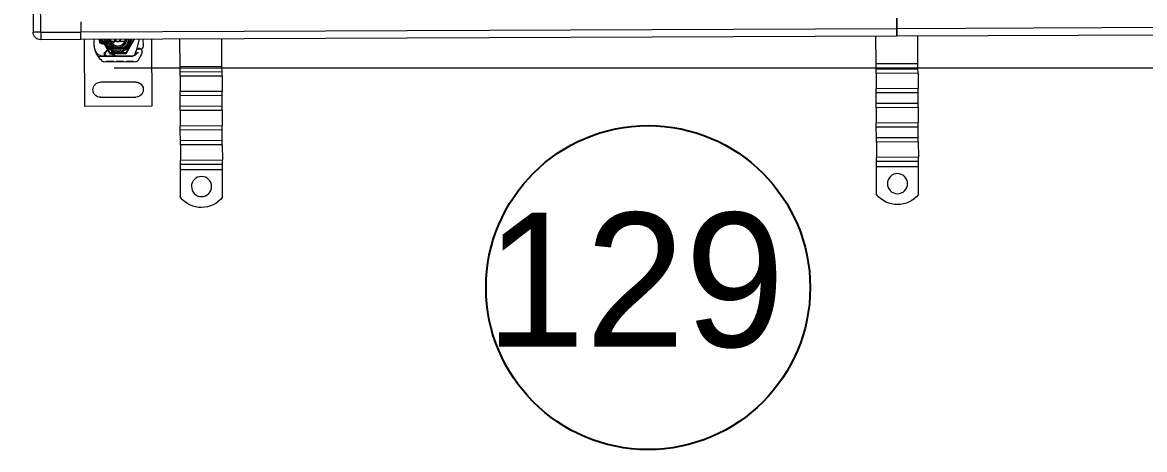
# Model space of a CAD drawing. Header units: millimetres. Extents: x -34838 to 729576, y -214038 to 121482.
# Drawn here: x 602065 to 602734, y -54462 to -54207 of the extents above; entities that cross this region are included whole.
import ezdxf
from ezdxf.enums import TextEntityAlignment as Align

# ---------------------------------------------------------------- set-up
doc = ezdxf.new("R2010")
doc.units = ezdxf.units.MM
doc.header["$MEASUREMENT"] = 0
doc.linetypes.add('Штрихпунктирная', pattern=[1340.555525, 705.555534, -352.777767, 0, -282.222223])
for name, color, linetype, lineweight in [('Obrys', 7, 'Continuous', 18), ('S-Prof__Обладнання__Обладнання для водопостачання та каналізації', 130, 'Continuous', 5), ('А _ ОСІ КООРДИНАЦІЙНІ.3D_Ном._пера__105', 7, 'Continuous', 13), ('А _ ОСІ КООРДИНАЦІЙНІ.3D_Ном._пера__25', 7, 'Continuous', 0)]:
    doc.layers.add(name, color=color, linetype=linetype, lineweight=lineweight)
doc.layers.add('А _ ОСІ КООРДИНАЦІЙНІ.3D', color=7, linetype='Continuous')
doc.styles.add('СГЕНЕРИР_СТИЛЬ_1', font='Arial.ttf')

# ---------------------------------------------------------------- blocks, each defined once
blk = doc.blocks.new('Стандартный Маркер Сетки_2')
at = {"layer": 'А _ ОСІ КООРДИНАЦІЙНІ.3D_Ном._пера__105', "color": 7, "linetype": 'Штрихпунктирная', "lineweight": 13}
blk.add_line((500, 0), (99754.182117, 0), dxfattribs=at)
at = {"layer": 'А _ ОСІ КООРДИНАЦІЙНІ.3D_Ном._пера__25', "color": 7, "lineweight": 0, "style": 'СГЕНЕРИР_СТИЛЬ_1'}
blk.add_attdef('AC_MarkerText_1', text='', height=700, dxfattribs=at).set_placement((-1000, 40.005), align=Align.MIDDLE_CENTER)
blk = doc.blocks.new('AUDIT_I_200716151807-1040')
at = {"layer": 'Obrys'}
for centre, radius, start, end in [((2573.59, -11689.05), 1, 18.73021, 51.39879), ((2585.55, -11682.35), 5.55, 267.70756, 270), ((2585.55, -11682.35), 5.05, 267.70756, 270), ((2592.78, -11684.1), 0.5, 241.04498, 270), ((2594.71, -11684.1), 0.5, 270, 298.95502), ((2594.38, -11687.3), 5, 337.94453, 343.11626), ((2574.96, -11690.54), 0.3, 160.06862, 204.29106)]:
    blk.add_arc(centre, radius, start, end, dxfattribs=at)
for centre, major_axis, ratio, start_param, end_param in [((2580.7, -11686.03), (0.68, 1.13), 0.865496, 1.498877, 1.883336), ((2582.75, -11682.64), (-2.76, 2.81), 0.948675, 1.570592, 1.580806)]:
    blk.add_ellipse(centre, major_axis=major_axis, ratio=ratio, start_param=start_param, end_param=end_param, dxfattribs=at)
blk = doc.blocks.new('Трап широкий')
for p, q in [((-426.14, 246.85), (-426.23, 230.37)), ((-401.14, 246.72), (-401.23, 230.23)), ((-11.14, 244.55), (-11.24, 228.07)), ((13.86, 244.41), (13.76, 227.93)), ((-426.23, 230.37), (-426.25, 227.18)), ((-401.23, 230.23), (-426.23, 230.37)), ((-401.23, 230.23), (-401.25, 227.05)), ((-11.24, 228.07), (-11.25, 224.88)), ((13.76, 227.93), (-11.24, 228.07)), ((13.76, 227.93), (13.75, 224.75)), ((-426.31, 215.52), (-426.26, 224.71)), ((-426.25, 227.18), (-426.26, 224.71)), ((-401.26, 224.57), (-426.26, 224.71)), ((-401.25, 227.05), (-426.25, 227.18)), ((-401.31, 215.38), (-401.26, 224.57)), ((-401.25, 227.05), (-401.26, 224.57)), ((-11.32, 213.22), (-11.27, 222.41)), ((-11.25, 224.88), (-11.27, 222.41)), ((13.73, 222.27), (-11.27, 222.41)), ((13.75, 224.75), (-11.25, 224.88)), ((13.68, 213.08), (13.73, 222.27)), ((13.75, 224.75), (13.73, 222.27)), ((-426.31, 215.52), (-426.33, 213.04)), ((-401.31, 215.38), (-426.31, 215.52)), ((-401.31, 215.38), (-401.33, 212.9)), ((-426.33, 213.04), (-426.36, 206.68)), ((-401.33, 212.9), (-426.33, 213.04)), ((-401.33, 212.9), (-401.36, 206.54)), ((-11.33, 210.74), (-11.37, 204.38)), ((-11.32, 213.22), (-11.33, 210.74)), ((13.67, 210.6), (-11.33, 210.74)), ((13.68, 213.08), (-11.32, 213.22)), ((13.67, 210.6), (13.63, 204.24)), ((13.68, 213.08), (13.67, 210.6)), ((-426.43, 195.01), (-426.37, 204.2)), ((-426.36, 206.68), (-426.37, 204.2)), ((-401.37, 204.07), (-426.37, 204.2)), ((-401.36, 206.54), (-426.36, 206.68)), ((-401.43, 194.87), (-401.37, 204.07)), ((-401.36, 206.54), (-401.37, 204.07)), ((-11.43, 192.71), (-11.38, 201.9)), ((-11.37, 204.38), (-11.38, 201.9)), ((13.62, 201.76), (-11.38, 201.9)), ((13.63, 204.24), (-11.37, 204.38)), ((13.57, 192.57), (13.62, 201.76)), ((13.63, 204.24), (13.62, 201.76)), ((-426.43, 195.01), (-426.44, 192.54)), ((-401.43, 194.87), (-426.43, 195.01)), ((-401.43, 194.87), (-401.44, 192.4)), ((-483.4, 192.68), (-483.62, 152.68)), ((-443.4, 192.46), (-483.4, 192.68)), ((-443.62, 152.46), (-443.4, 192.46)), ((-426.44, 192.54), (-426.47, 186.17)), ((-401.44, 192.4), (-426.44, 192.54)), ((-401.44, 192.4), (-401.47, 186.03)), ((-11.45, 190.24), (-11.48, 183.87)), ((-11.43, 192.71), (-11.45, 190.24)), ((13.55, 190.1), (-11.45, 190.24)), ((13.57, 192.57), (-11.43, 192.71)), ((13.55, 190.1), (13.52, 183.73)), ((13.57, 192.57), (13.55, 190.1)), ((-473.93, 187.13), (-452.93, 187.01)), ((-426.54, 174.51), (-426.49, 183.7)), ((-426.47, 186.17), (-426.49, 183.7)), ((-401.49, 183.56), (-426.49, 183.7)), ((-401.47, 186.03), (-426.47, 186.17)), ((-401.54, 174.37), (-401.49, 183.56)), ((-401.47, 186.03), (-401.49, 183.56)), ((-11.55, 172.21), (-11.49, 181.4)), ((-11.48, 183.87), (-11.49, 181.4)), ((13.51, 181.26), (-11.49, 181.4)), ((13.52, 183.73), (-11.48, 183.87)), ((13.45, 172.07), (13.51, 181.26)), ((13.52, 183.73), (13.51, 181.26)), ((-452.98, 178.01), (-473.98, 178.13)), ((-426.54, 174.51), (-426.55, 172.03)), ((-401.54, 174.37), (-426.54, 174.51)), ((-401.54, 174.37), (-401.55, 171.89)), ((-426.57, 168.85), (-426.66, 152.37)), ((-426.55, 172.03), (-426.57, 168.85)), ((-401.57, 168.71), (-426.57, 168.85)), ((-401.55, 171.89), (-426.55, 172.03)), ((-401.57, 168.71), (-401.66, 152.23)), ((-401.55, 171.89), (-401.57, 168.71)), ((-11.56, 169.73), (-11.58, 166.55)), ((-11.55, 172.21), (-11.56, 169.73)), ((13.44, 169.59), (-11.56, 169.73)), ((13.45, 172.07), (-11.55, 172.21)), ((13.44, 169.59), (13.42, 166.41)), ((13.45, 172.07), (13.44, 169.59)), ((-475.45, 162.7), (-470.24, 162.66)), ((-468.2, 160.61), (-472.87, 152.62)), ((-469.77, 162.56), (-472.4, 162.57)), ((-453.22, 166.01), (-471.45, 166.17)), ((-470.51, 166.16), (-470.52, 165.66)), ((-470.52, 165.66), (-466.01, 165.62)), ((-470.24, 162.66), (-464.24, 162.61)), ((-464.93, 162.53), (-469.77, 162.56)), ((-469.61, 166.15), (-469.61, 165.65)), ((-458.95, 160.56), (-468.2, 160.61)), ((-466.91, 166.13), (-466.92, 165.63)), ((-466.01, 166.12), (-466.01, 165.62)), ((-464.27, 162.53), (-464.93, 162.53)), ((-464.37, 166.11), (-464.38, 165.61)), ((-464.32, 165.61), (-464.38, 165.61)), ((-464.32, 166.11), (-464.32, 165.61)), ((-464.32, 165.61), (-460.28, 165.57)), ((-454.73, 162.47), (-464.27, 162.53)), ((-464.24, 162.61), (-454.7, 162.53)), ((-463.63, 166.1), (-463.63, 165.6)), ((-463.59, 166.1), (-463.6, 165.6)), ((-461.18, 166.08), (-461.19, 165.58)), ((-460.28, 166.07), (-460.28, 165.57)), ((-458.5, 166.06), (-458.5, 165.56)), ((-458.5, 166.06), (-458.5, 165.56)), ((-458.5, 165.56), (-456.38, 165.54)), ((-457.59, 166.05), (-457.6, 165.55)), ((-457.59, 166.05), (-457.6, 165.55)), ((-457.53, 166.05), (-457.54, 165.55)), ((-457.29, 166.05), (-457.3, 165.55)), ((-456.37, 166.04), (-456.38, 165.54)), ((-456.38, 165.54), (-454.25, 165.52)), ((-455.45, 166.03), (-455.45, 165.53)), ((-455.21, 166.03), (-455.22, 165.53)), ((-455.15, 166.03), (-455.15, 165.53)), ((-455.15, 166.03), (-455.15, 165.53)), ((-454.25, 166.02), (-454.25, 165.52)), ((-454.25, 166.02), (-454.25, 165.52)), ((-453.31, 161.11), (-452.73, 159.35)), ((-452.71, 160.83), (-452.91, 161.29)), ((-11.58, 166.55), (-11.67, 150.07)), ((13.42, 166.41), (-11.58, 166.55)), ((13.42, 166.41), (13.33, 149.93)), ((-470.84, 154.86), (-472.78, 154.87)), ((-472.78, 154.37), (-470.84, 154.36)), ((-466.97, 155.67), (-471.32, 160.1)), ((-470.75, 160.22), (-468.5, 157.94)), ((-467.8, 157.65), (-467.26, 157.64)), ((-467.26, 157.64), (-466.67, 157.64)), ((-466.67, 157.64), (-467.23, 158.14)), ((-466.16, 158.14), (-466.22, 158.14)), ((-466.16, 157.64), (-466.19, 157.64)), ((-463.59, 158.12), (-466.16, 158.14)), ((-466.16, 157.64), (-463.59, 157.62)), ((-463.39, 157.62), (-459.02, 157.42)), ((-459, 157.92), (-463.37, 158.12)), ((-454.37, 152.52), (-458.95, 160.56)), ((-452.57, 158.9), (-452.73, 159.35)), ((-450.88, 152.5), (-452.49, 158.66)), ((-515.8, -142.64), (-514.19, 148.35)), ((-509.69, 148.33), (-514.19, 148.35)), ((-509.69, 148.33), (-511.3, -142.67)), ((-509.69, 148.33), (-509.66, 152.83)), ((-509.69, 148.33), (-485.69, 148.2)), ((-485.66, 152.7), (-509.66, 152.83)), ((-485.72, 142.2), (-485.69, 148.2)), ((-485.66, 152.7), (-485.69, 148.2)), ((-485.69, 148.04), (0.81, 145.34)), ((0.83, 150), (-485.66, 152.7)), ((-467.49, 153.59), (-459.74, 153.55)), ((0.81, 145.34), (0.83, 150)), ((0.83, 150), (0.81, 145.34)), ((487.32, 147.3), (0.83, 150)), ((0.81, 145.34), (0.77, 139.34)), ((0.77, 139.34), (0.81, 145.34)), ((0.81, 145.34), (487.3, 142.64))]:
    blk.add_line(p, q)
for centre, major_axis, ratio, start_param, end_param in [((-413.69, 236.8), (11.3, 11.33), 1, -0.118438, 1.674894), ((1.3, 234.5), (11.33, -11.3), 1, 1.452358, 3.24569), ((-413.67, 240.3), (4.24, 4.25), 1, 2.349024, 8.632209), ((1.32, 238), (4.25, -4.24), 1, 3.919820396809793, 10.20300570398938), ((-473.96, 182.63), (3.18, 3.19), 1, 0.778228, 3.91982), ((-452.96, 182.51), (3.18, 3.19), 1, 3.91982, 7.061413), ((-463.82, 154.92), (9.88, 9.92), 1, 1.474391, 2.022059), ((-472.43, 157.57), (3.54, -3.53), 1, 2.349024, 3.53488), ((-471.46, 164.17), (1.42, -1.41), 1, 2.346186, 3.045187), ((-470.25, 161.16), (1.06, -1.06), 1, 2.346186, 4.702001), ((-469.77, 161.18), (0.972, -0.969), 1, 2.349024, 4.704839), ((-464.26, 159.61), (2.12, -2.12), 1, 2.346186, 3.752824), ((-464.28, 159.63), (2.05, -2.05), 1, 2.349024, 3.755662), ((-455.21, 160.48), (1.42, -1.41), 1, 1.105131, 2.349024), ((-454.74, 160.47), (1.41, 1.42), 1, -0.36861, 0.778228), ((-454.72, 160.43), (1.48, 1.49), 1, -0.358794, 0.77539), ((-453.24, 164.01), (1.41, 1.42), 1, -0.237023, 0.77539), ((-451.01, 159.89), (1.24, 1.24), 1, 1.86738, 5.83243), ((-450.93, 159.95), (1.34, 1.34), 1, 2.001156, 2.675928), ((-471.82, 152.62), (14.8, -14.75), 0.999988, 1.181501, 1.212006), ((-471.82, 152.62), (16.8, 16.86), 1, -0.450755, -0.237023), ((-462.87, 154.59), (10.62, -10.59), 1, 3.592855, 3.945058), ((-471.87, 154.41), (4.25, -4.24), 1, 3.945058, 4.223329), ((-471.82, 152.62), (2.12, 2.12), 1, -0.792569, 2.349024), ((-471.82, 152.62), (1.77, -1.76), 1, 0.778228, 3.91982), ((-471.82, 152.62), (1.42, -1.41), 1, 2.854385, 3.91982), ((-463.62, 152.57), (5.52, -5.51), 1, 0.778228, 3.91982), ((-463.62, 152.57), (5.4, 5.42), 1, -0.792569, 2.349024), ((-471.82, 152.62), (1.41, 1.42), 1, -0.792569, 0.272867), ((-463.62, 152.57), (4.9, 4.91), 1, -0.792569, 2.349024), ((-463.62, 152.57), (4.24, 4.25), 1, -0.792569, 2.349024), ((-463.62, 152.57), (3.57, 3.58), 1, 1.508741, 2.349024), ((-463.62, 152.57), (3.53, 3.54), 1, -0.792569, 2.349024), ((-463.62, 152.57), (3.53, 3.54), 1, -0.591211, 2.147666), ((-467.79, 158.65), (0.708, -0.706), 1, 4.704839, 5.490617), ((-463.62, 152.57), (2.96, 2.97), 1, -0.792569, 2.349024), ((-459.34, 158.75), (5.65, 5.67), 1, 2.182028, 2.876193), ((-463.62, 152.57), (2.82, 2.83), 1, -0.539888, 2.096344), ((-459.36, 158.78), (5.6, -5.58), 1, 3.755662, 4.006817), ((-463.62, 152.57), (3.57, 3.58), 1, 0.778228, 1.508741), ((-470.18, 152.52), (3.18, 3.19), 0.999998, -0.2654, -0.010388), ((-470.18, 152.52), (3.18, 3.19), 1, -0.772338, -0.265399), ((-463.62, 152.57), (1.06, -1.06), 1, 0.778228, 3.91982), ((-463.62, 152.57), (0.988, 0.992), 1, -0.792569, 2.349024), ((-459.07, 156.42), (0.708, -0.706), 1, 0.51068, 2.309013), ((-459.07, 156.42), (1.06, -1.06), 1, 0.511203, 2.309013), ((-451.03, 159.95), (1.38, 1.38), 1, 3.246102, 4.374509), ((-449.75, 157.3), (0.706, 0.708), 1, -0.690818, 1.232917), ((-470.65, 155.28), (15.53, 15.58), 1, -0.914078, -0.690818), ((-509.69, 148.33), (3.18, 3.19), 1, 0.778228, 2.349024), ((-463.62, 152.57), (3.54, -3.53), 1, 3.718463, 3.91982), ((-463.62, 152.57), (3.54, -3.53), 1, 0.778228, 0.979586)]:
    blk.add_ellipse(centre, major_axis=major_axis, ratio=ratio, start_param=start_param, end_param=end_param)
for points, weights in [([(-473.44, 152.63), (-470.96, 156.86), (-468.48, 161.1)], [1, 1.15470053838, 1]), ([(-468.48, 161.1), (-463.58, 161.07), (-458.67, 161.05)], [1, 1.15470053838, 1]), ([(-458.67, 161.05), (-456.24, 156.78), (-453.81, 152.52)], [1, 1.15470053838, 1]), ([(-468.52, 153.6), (-467.95, 153.6), (-467.49, 153.59)], [1.01967201941, 1.01641431551, 1]), ([(-459.74, 153.55), (-459.29, 153.55), (-458.72, 153.55)], [1, 1.01641431551, 1.01967201941])]:
    blk.add_rational_spline(points, weights, degree=2)
for points, knots in [([(-451.4, 160.53), (-451.4, 160.53), (-451.4, 160.53), (-451.5, 160.56), (-451.59, 160.59), (-451.78, 160.63), (-451.87, 160.65), (-452.08, 160.68), (-452.19, 160.69), (-452.37, 160.7), (-452.44, 160.71), (-452.53, 160.71), (-452.55, 160.71), (-452.55, 160.71)], [-0.0004584, -0.0004584, -0.0004584, -0.0004584, 0, 0, 0.0291314, 0.0291314, 0.0589228, 0.0589228, 0.0992017, 0.0992017, 0.136201, 0.136201, 0.171809, 0.171809, 0.171809, 0.171809]), ([(-477.21, 159.05), (-477.35, 158.59), (-477.47, 158.12), (-477.56, 157.67), (-477.66, 157.21), (-477.73, 156.77), (-477.78, 156.33), (-477.81, 156.11), (-477.83, 155.88), (-477.84, 155.66), (-477.87, 155.21), (-477.88, 154.74), (-477.87, 154.28)], [0.7738005, 0.7738005, 0.7738005, 0.7738005, 0.907672, 0.907672, 0.907672, 1.0415435, 1.0415435, 1.0415435, 1.1084793, 1.1084793, 1.1084793, 1.2423508, 1.2423508, 1.2423508, 1.2423508]), ([(-466.22, 158.14), (-466.33, 158.14), (-466.46, 158.14), (-466.62, 158.14), (-466.74, 158.14), (-466.86, 158.14), (-467, 158.14), (-467.09, 158.14), (-467.17, 158.14), (-467.22, 158.14), (-467.23, 158.14), (-467.23, 158.14)], [-0.7393749, -0.7393749, -0.7393749, -0.7393749, -0.7082852, -0.7082852, -0.6895882, -0.6708911, -0.6708911, -0.6337981, -0.6337981, -0.6153592, -0.5969202, -0.5969202, -0.5969202, -0.5969202]), ([(-466.67, 157.64), (-466.67, 157.64), (-466.67, 157.64), (-466.65, 157.64), (-466.61, 157.64), (-466.57, 157.64), (-466.5, 157.64), (-466.45, 157.64), (-466.39, 157.64), (-466.31, 157.64), (-466.25, 157.64), (-466.19, 157.64)], [0.5969202, 0.5969202, 0.5969202, 0.5969202, 0.6153592, 0.6337981, 0.6337981, 0.6708911, 0.6708911, 0.6895882, 0.7082852, 0.7082852, 0.7393749, 0.7393749, 0.7393749, 0.7393749]), ([(-458.27, 157.03), (-458.21, 156.99), (-458.15, 156.95), (-458.02, 156.86), (-457.96, 156.82), (-457.91, 156.77)], [-0.04454091, -0.04454091, -0.04454091, -0.04454091, -0.02228535, -0.02228535, -0.00002713, -0.00002713, -0.00002713, -0.00002713]), ([(-458.26, 155.56), (-458.23, 155.66), (-458.21, 155.76), (-458.16, 155.95), (-458.13, 156.05), (-458.1, 156.14)], [0.00007426, 0.00007426, 0.00007426, 0.00007426, 0.03418726, 0.03418726, 0.06833615, 0.06833615, 0.06833615, 0.06833615]), ([(-458.1, 156.15), (-458.09, 156.04), (-458.09, 155.93), (-458.12, 155.71), (-458.14, 155.59), (-458.18, 155.48)], [0, 0, 0, 0, 0.03525254, 0.03525254, 0.07338193, 0.07338193, 0.07338193, 0.07338193]), ([(-457.83, 155.56), (-457.83, 155.58), (-457.83, 155.6), (-457.81, 155.82), (-457.82, 156.03), (-457.92, 156.43), (-457.99, 156.61), (-458.12, 156.81), (-458.15, 156.84), (-458.17, 156.87)], [0, 0, 0, 0, 0.0055623, 0.0055623, 0.0740936, 0.0740936, 0.1354374, 0.1354374, 0.1481916, 0.1481916, 0.1481916, 0.1481916]), ([(-458.15, 155.45), (-458.09, 155.47), (-458.04, 155.48), (-457.94, 155.52), (-457.88, 155.54), (-457.83, 155.56)], [0.00004811, 0.00004811, 0.00004811, 0.00004811, 0.0187128, 0.0187128, 0.03730006, 0.03730006, 0.03730006, 0.03730006]), ([(-455.83, 152.53), (-455.82, 153.12), (-455.92, 153.72), (-456.11, 154.28), (-456.45, 155.26), (-457.08, 156.14), (-457.91, 156.77)], [95.8185759, 95.8185759, 95.8185759, 95.8185759, 96.1545619, 96.1545619, 96.1545619, 96.7427307, 96.7427307, 96.7427307, 96.7427307]), ([(-456.36, 152.53), (-456.4, 153.06), (-456.53, 153.58), (-456.75, 154.06), (-457, 154.63), (-457.37, 155.14), (-457.83, 155.56)], [0.5953414, 0.5953414, 0.5953414, 0.5953414, 0.7545984, 0.7545984, 0.7545984, 0.9423626, 0.9423626, 0.9423626, 0.9423626]), ([(-452.5, 158.67), (-452.5, 158.67), (-452.5, 158.67), (-452.51, 158.72), (-452.53, 158.76), (-452.54, 158.81)], [-0.08491287, -0.08491287, -0.08491287, -0.08491287, -0.08476972, -0.08476972, 0, 0, 0, 0]), ([(-450.18, 158.2), (-450.28, 158.15), (-450.38, 158.11), (-450.7, 158.02), (-450.9, 158), (-451.25, 158.01), (-451.4, 158.03), (-451.64, 158.1), (-451.74, 158.14), (-451.99, 158.25), (-452.14, 158.35), (-452.25, 158.44)], [-1.7533506, -1.7533506, -1.7533506, -1.7533506, -1.6908696, -1.6908696, -1.5574964, -1.5574964, -1.4465152, -1.4465152, -1.3614211, -1.3614211, -1.2086509, -1.2086509, -1.2086509, -1.2086509]), ([(-448.75, 157.39), (-448.75, 157.39), (-448.75, 157.39), (-448.77, 157.55), (-448.88, 157.69), (-449.11, 157.78)], [-0.05151133, -0.05151133, -0.05151133, -0.05151133, -0.05126221, -0.05126221, -0.00001736, -0.00001736, -0.00001736, -0.00001736])]:
    blk.add_open_spline(points, degree=3, knots=knots)
for points in [[(-458.26, 155.56), (-458.23, 155.54), (-458.2, 155.51), (-458.18, 155.48)], [(-458.15, 155.45), (-458.15, 155.45), (-458.15, 155.45), (-458.15, 155.45)], [(-458.15, 155.45), (-458.15, 155.45), (-458.15, 155.45), (-458.15, 155.45)], [(-458.15, 155.45), (-457.4, 154.68), (-456.97, 153.61), (-456.97, 152.54)], [(-458.1, 156.15), (-458.1, 156.15), (-458.1, 156.15), (-458.1, 156.15)], [(-458.1, 156.14), (-458.1, 156.14), (-458.1, 156.15), (-458.1, 156.15)], [(-457.73, 157.1), (-457.48, 156.62), (-457.53, 156.01), (-457.83, 155.56)], [(-457.83, 155.56), (-456.99, 154.78), (-456.45, 153.68), (-456.36, 152.53)], [(-452.54, 158.81), (-452.57, 158.88), (-452.57, 158.89), (-452.57, 158.9)], [(-452.49, 158.66), (-452.5, 158.67), (-452.5, 158.68), (-452.5, 158.69)], [(-452.25, 158.44), (-452.25, 158.44), (-452.25, 158.44), (-452.25, 158.44)], [(-449.11, 157.78), (-449.11, 157.78), (-449.11, 157.78), (-449.11, 157.78)]]:
    blk.add_open_spline(points, degree=3)
at = {"rotation": 179.6823108180857}
blk.add_blockref('AUDIT_I_200716151807-1040', (2057.11, -11543.93), dxfattribs=at)

msp = doc.modelspace()

# ---------------------------------------------------------------- linework, layer by layer
at = {"color": 3}
msp.add_circle((602437.7, -54365.59), 96.64, dxfattribs=at)

# ---------------------------------------------------------------- block references
at = {"layer": 'S-Prof__Обладнання__Обладнання для водопостачання та каналізації', "xscale": -1, "rotation": 179.9202719825038}
msp.add_blockref('Трап широкий', (602585.43, -54065.57), dxfattribs=at)
at = {"layer": 'А _ ОСІ КООРДИНАЦІЙНІ.3D', "color": 7, "linetype": 'Continuous', "lineweight": 60, "zscale": 1000}
msp.add_blockref('Стандартный Маркер Сетки_2', (521179.96, -54234.5), dxfattribs=at)

# ---------------------------------------------------------------- texts
at = {"color": 3, "insert": (602202.38, -54320.93), "char_height": 80, "attachment_point": 1}
msp.add_mtext_dynamic_manual_height_columns('\\pxqc;129', width=455.1365, gutter_width=12.5, heights=[44.67], dxfattribs=at)

doc.saveas('drawing.dxf')
